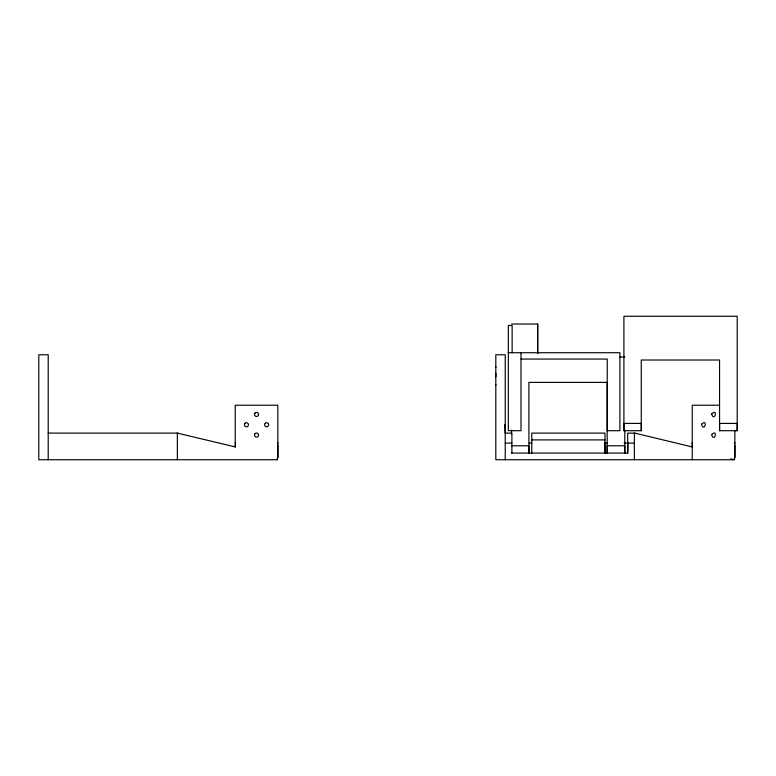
<?xml version="1.0" encoding="UTF-8"?>
<svg xmlns="http://www.w3.org/2000/svg" width="776" height="776" viewBox="0 0 776 776"><rect width="100%" height="100%" fill="white"/><g stroke="black" fill="none" stroke-linecap="round" stroke-linejoin="round"><path stroke-width="1.16" d="M277.837 445.172L277.827 457.142L277.207 459.731L38.8 459.731L38.8 354.777L48.209 354.777L48.209 459.731M505.225 459.731L505.225 354.777L495.815 354.777L495.815 459.731L734.222 459.731L734.853 457.142L734.853 445.172M511.529 433.784L511.529 430.185M511.888 453.077L511.888 433.105L505.225 433.105L504.798 424.666M531.783 453.068L531.783 433.105L605.008 433.105L605.008 453.077L605.008 443.086M537.69 324.029L537.69 353.487L537.69 324.029L511.529 324.029M623.904 430.709L623.904 316.269L737.2 316.269L737.2 430.709L719.565 430.709L719.565 360.015L641.267 360.015L641.267 430.709L623.904 430.709L623.904 423.415L641.267 423.415L641.267 430.709M624.816 430.185L624.816 453.077L624.816 445.783L607.191 445.783L607.191 453.077L607.191 382.384L528.893 382.384L528.893 453.068L528.893 445.783L511.529 445.783M511.529 453.077L627.716 453.077L627.716 433.105L634.991 433.173L692.551 446.995M634.37 459.731L634.37 433.105L634.991 433.173M235.244 445.152L235.235 446.918L235.235 405.227L277.837 405.227L277.827 457.142L277.207 459.731M692.25 446.918L692.25 442.504M277.827 443.232L277.837 442.504M734.843 443.232L734.853 442.504M495.815 375.07L495.845 374.41M495.815 385.216L495.845 384.556M495.845 375.73L495.815 376.864M508.328 352.721L619.908 352.721L619.908 430.709L607.23 430.709L607.23 359.065L521.006 359.065M619.976 357.028L624.816 357.028M719.468 405.227L692.25 405.227L692.25 459.731M48.209 433.105L177.355 433.105L235.535 446.995M531.783 439.895L605.008 439.905M505.225 443.086L511.888 443.086M529.368 443.086L531.783 443.086M604.358 443.086L607.395 443.086M624.127 443.086L634.37 443.086M627.871 443.086L627.716 453.077M177.976 433.173L177.355 433.105L177.355 459.731M730.701 458.888L734.222 459.731L734.843 457.142L734.853 430.476M495.845 367.465L495.815 366.718M495.815 373.275L495.845 373.799M235.235 442.504L235.244 443.232M737.2 430.709L737.2 423.415L719.565 423.415L719.565 430.709M521.006 352.721L521.006 430.709L508.328 430.709L508.328 325.464L512.131 325.464L512.131 352.721M701.533 424.239C704.268 433.192 708.304 417.895 701.533 424.239M711.621 413.918C714.366 422.871 718.401 407.575 711.621 413.918M711.621 434.56C714.366 443.503 718.401 428.216 711.621 434.56M245.032 423.318L244.712 423.745A2.105 2.105 0 0 0 244.712 425.811L245.449 426.558A1.979 1.979 0 0 0 247.466 426.558L248.204 425.811A2.105 2.105 0 0 0 248.204 423.745L247.466 422.988A1.979 1.979 0 0 0 245.449 422.988L245.032 423.318M255.12 412.997L254.8 413.424A2.105 2.105 0 0 0 254.8 415.49L255.546 416.246A1.979 1.979 0 0 0 257.564 416.246L258.301 415.49A2.105 2.105 0 0 0 258.301 413.424L257.564 412.667A1.979 1.979 0 0 0 255.546 412.667L255.12 412.997M255.12 433.629L254.8 434.065A2.105 2.105 0 0 0 254.8 436.122L255.546 436.878A1.979 1.979 0 0 0 257.564 436.878L258.301 436.122A2.105 2.105 0 0 0 258.301 434.065L257.564 433.309A1.979 1.979 0 0 0 255.546 433.309L255.12 433.629M265.217 423.318L264.897 423.745A2.105 2.105 0 0 0 264.897 425.811L265.635 426.558A1.979 1.979 0 0 0 267.652 426.558L268.389 425.811A2.105 2.105 0 0 0 268.389 423.745L267.652 422.988A1.979 1.979 0 0 0 265.635 422.988L265.217 423.318"/></g></svg>
